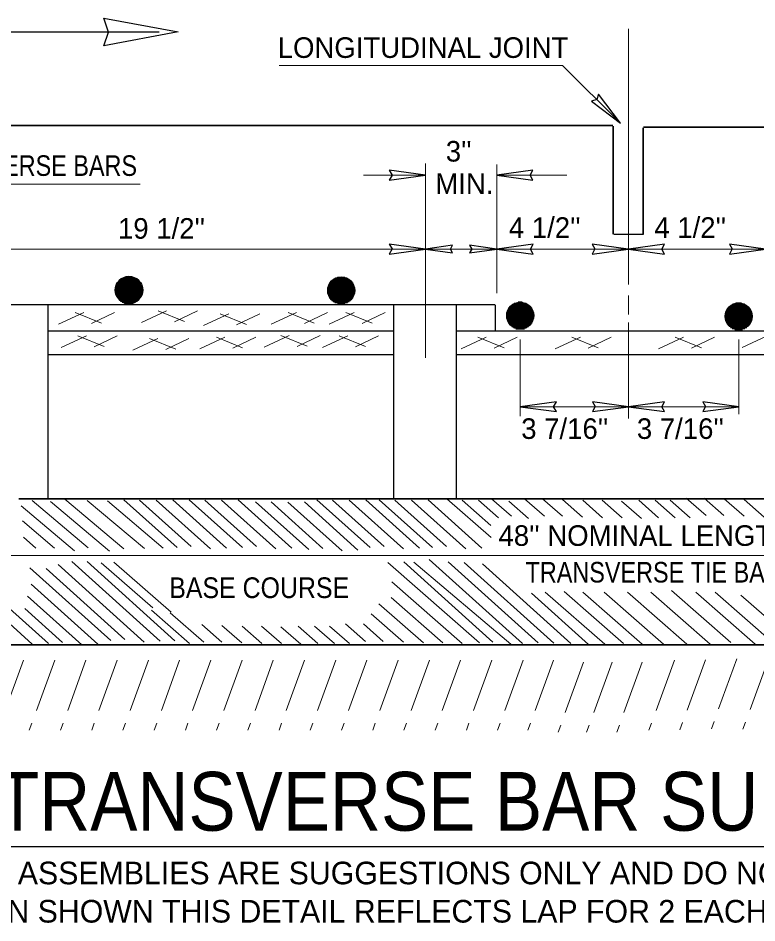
# Model space of a CAD drawing. Extents: x -581 to 228, y -451 to 4.
# Drawn here: x 60.6 to 112.8, y -319.6 to -255.6 of the extents above; entities that cross this region are included whole.
import ezdxf

# ---------------------------------------------------------------- set-up
doc = ezdxf.new("R2010")
doc.units = 0
doc.header["$LTSCALE"] = 0.63
doc.linetypes.add('LONG_DASHED', pattern=[7.5, 6, -1.5])
for name, color, linetype, lineweight in [('1', 7, 'Continuous', 13), ('10', 7, 'Continuous', 13), ('2', 7, 'Continuous', 25)]:
    doc.layers.add(name, color=color, linetype=linetype, lineweight=lineweight)

msp = doc.modelspace()

# ---------------------------------------------------------------- linework, layer by layer
at = {"layer": '1'}
for p, q in [((103.7575, -256.3871), (103.7575, -274.4458)), ((89.4006, -265.8957), (89.4006, -279.6353)), ((94.4441, -265.9796), (94.4441, -275.065)), ((85.0351, -266.7337), (89.4006, -266.7337)), ((99.4018, -266.7337), (94.4441, -266.7337)), ((69.239, -267.3616), (52.1862, -267.3616)), ((53.3063, -271.946), (89.4006, -271.946)), ((94.4441, -271.946), (89.4006, -271.946)), ((94.462, -271.946), (103.735, -271.946)), ((113.447, -271.946), (103.7575, -271.946)), ((103.7575, -276.5706), (103.7575, -275.2311)), ((63.4719, -277.2491), (65.2545, -276.4202)), ((64.652, -276.4202), (66.51, -277.1734)), ((65.8067, -277.1988), (67.4391, -276.4202)), ((69.3282, -277.1472), (71.1107, -276.3181)), ((70.5082, -276.3181), (72.3662, -277.0716)), ((71.663, -277.0967), (73.2953, -276.3181)), ((73.7252, -277.3415), (75.5078, -276.5124)), ((74.9052, -276.5124), (76.7632, -277.2658)), ((76.06, -277.2912), (77.6923, -276.5124)), ((78.5113, -277.2491), (80.2938, -276.4202)), ((79.6912, -276.4202), (81.5494, -277.1734)), ((80.8461, -277.1988), (82.4784, -276.4202)), ((82.5928, -277.2491), (84.3755, -276.4202)), ((83.7728, -276.4202), (85.6308, -277.1734)), ((84.9276, -277.1988), (86.5599, -276.4202)), ((103.7575, -283.9141), (103.7575, -277.1248)), ((63.6567, -278.9117), (65.4393, -278.0827)), ((64.8367, -278.0827), (66.6947, -278.836)), ((65.9915, -278.8616), (67.6238, -278.0827)), ((78.0012, -278.8818), (79.7837, -278.0528)), ((79.1811, -278.0528), (81.0392, -278.8061)), ((80.336, -278.8314), (81.9682, -278.0528)), ((82.1309, -278.9117), (83.9134, -278.0827)), ((83.3108, -278.0827), (85.1689, -278.836)), ((84.4657, -278.8616), (86.0981, -278.0827)), ((111.7821, -278.9117), (113.5647, -278.0827)), ((68.7159, -279.0858), (70.4985, -278.2568)), ((69.8959, -278.2568), (71.754, -279.0101)), ((71.0508, -279.0355), (72.6831, -278.2568)), ((73.4479, -279.0043), (75.2307, -278.1753)), ((74.628, -278.1753), (76.486, -278.9285)), ((75.7829, -278.9539), (77.4153, -278.1753)), ((91.9222, -279.0043), (93.7047, -278.1753)), ((93.1022, -278.1753), (94.9603, -278.9285)), ((94.2572, -278.9539), (95.8895, -278.1753)), ((96.1066, -278.3307), (96.1066, -283.7479)), ((98.573, -279.0043), (100.3557, -278.1753)), ((99.753, -278.1753), (101.6109, -278.9285)), ((100.9078, -278.9539), (102.5403, -278.1753)), ((105.8703, -279.0043), (107.653, -278.1753)), ((107.0503, -278.1753), (108.9084, -278.9285)), ((108.2052, -278.9539), (109.8374, -278.1753)), ((111.5607, -278.3307), (111.5607, -283.6126)), ((96.1066, -283.0835), (103.7575, -283.0835)), ((111.5607, -283.0835), (103.7575, -283.0835)), ((90.9254, -289.5969), (94.04, -292.3224)), ((94.0723, -289.5969), (95.4802, -290.8288)), ((96.4074, -289.5969), (97.815, -290.8288)), ((97.6763, -289.5969), (99.0842, -290.8288)), ((107.8283, -289.5462), (109.2362, -290.7781)), ((109.0973, -289.5462), (110.5052, -290.7781)), ((110.5187, -289.5969), (111.9264, -290.8288)), ((60.8192, -290.0974), (64.5916, -293.2803)), ((61.6058, -289.7142), (65.572, -293.0609)), ((62.91, -289.7875), (67.0716, -293.2988)), ((63.9222, -289.6182), (68.0842, -293.1294)), ((65.5042, -289.7023), (69.5433, -293.1104)), ((66.9237, -289.7437), (70.8756, -293.0781)), ((68.0945, -289.6567), (71.856, -293.0417)), ((69.1981, -289.6778), (72.8532, -292.9672)), ((70.3688, -289.6823), (74.2095, -293.1387)), ((71.5521, -289.6771), (75.3363, -293.0828)), ((72.7101, -289.6567), (76.4716, -293.0417)), ((73.8136, -289.6778), (77.4688, -292.9672)), ((74.9844, -289.6823), (78.8251, -293.1387)), ((76.1676, -289.6771), (79.9519, -293.0828)), ((77.3957, -289.7965), (81.1572, -293.1815)), ((78.4992, -289.8176), (82.1544, -293.1071)), ((79.6701, -289.8222), (83.5106, -293.2785)), ((80.8529, -289.8169), (84.6374, -293.2227)), ((81.7315, -289.6567), (85.4928, -293.0417)), ((82.8351, -289.6778), (86.4902, -292.9672)), ((84.0058, -289.6823), (87.8464, -293.1387)), ((85.1889, -289.6771), (88.9732, -293.0828)), ((86.1372, -289.6567), (89.8987, -293.0417)), ((87.2407, -289.6778), (90.8958, -292.9672)), ((88.4116, -289.6823), (92.2523, -293.1387)), ((89.5947, -289.6771), (93.379, -293.0828)), ((91.9913, -289.6983), (94.0349, -291.4868)), ((93.1587, -289.6983), (94.5666, -290.9303)), ((95.2907, -289.7493), (96.6986, -290.9811)), ((99.0975, -289.6477), (100.5054, -290.8795)), ((100.519, -289.6983), (101.9267, -290.9303)), ((101.8892, -289.6983), (103.2972, -290.9303)), ((103.2599, -289.7493), (104.6677, -290.9811)), ((104.4781, -289.6983), (105.8859, -290.9303)), ((105.6457, -289.6983), (107.0535, -290.9303)), ((106.7117, -289.6983), (108.1194, -290.9303)), ((111.9399, -289.6477), (113.3477, -290.8795)), ((63.1897, -293.0745), (60.9214, -291.1606)), ((61.8675, -293.0735), (61.005, -292.2971)), ((53.0986, -293.6074), (155.4253, -293.6074)), ((64.4031, -294.0338), (70.6508, -299.6566)), ((65.4939, -294.0337), (71.6827, -299.6232)), ((67.3882, -294.0586), (71.428, -297.5934)), ((87.8674, -294.0458), (94.1702, -299.7182)), ((88.5785, -294.0779), (95.4289, -299.858)), ((89.6792, -293.8929), (96.2646, -299.8193)), ((97.3637, -299.7598), (91.0152, -294.0467)), ((61.4518, -294.4691), (67.1703, -299.6155)), ((62.5958, -294.5267), (68.1677, -299.5409)), ((63.4345, -294.2321), (69.524, -299.7124)), ((66.4957, -294.1127), (70.1252, -297.2885)), ((86.7459, -294.0947), (93.229, -299.7673)), ((98.4846, -299.7964), (92.1402, -294.0868)), ((99.6707, -299.8149), (93.4267, -294.1957)), ((61.5389, -295.6311), (66.245, -299.8665)), ((87.038, -295.4665), (92.0107, -299.8182)), ((61.2775, -296.4658), (65.1183, -299.9222)), ((86.9774, -296.5624), (90.6403, -299.7673)), ((100.9291, -299.8776), (96.9093, -296.26)), ((97.8768, -296.1864), (102.0727, -299.858)), ((99.2053, -296.1516), (103.4012, -299.8231)), ((100.5341, -296.1864), (104.73, -299.858)), ((102.0377, -296.1864), (106.2336, -299.858)), ((103.6812, -296.1864), (107.8772, -299.858)), ((105.3246, -296.1864), (109.5206, -299.858)), ((106.7931, -296.0816), (110.9892, -299.7531)), ((108.5064, -296.1864), (112.7026, -299.858)), ((109.8703, -296.1864), (114.0662, -299.858)), ((111.6977, -296.3955), (115.5348, -299.7531)), ((58.6141, -297.1602), (61.6116, -299.8578)), ((86.112, -297.0044), (89.2698, -299.7673)), ((60.0173, -297.3528), (62.7646, -299.8253)), ((61.084, -297.3408), (63.7618, -299.7507)), ((70.037, -297.4602), (72.7282, -299.815)), ((71.3699, -297.6452), (73.7373, -299.7166)), ((85.5752, -297.7274), (87.8485, -299.7166)), ((73.5984, -298.4848), (75.0062, -299.7166)), ((75.0197, -298.5356), (76.4273, -299.7673)), ((83.7505, -298.4341), (85.1581, -299.6659)), ((85.0194, -298.4341), (86.4273, -299.6659)), ((76.4411, -298.5863), (77.8487, -299.8182)), ((77.8115, -298.5863), (79.2193, -299.8182)), ((79.182, -298.637), (80.5897, -299.8689)), ((80.4002, -298.5863), (81.8079, -299.8182)), ((81.5677, -298.5863), (82.9755, -299.8182)), ((82.6337, -298.5863), (84.0416, -299.8182))]:
    msp.add_line(p, q, dxfattribs=at)
at = {"layer": '1', "lineweight": 35}
for p, q in [((15.0146, -263.2167), (102.6515, -263.2167)), ((102.6781, -263.2539), (102.6781, -270.8837)), ((104.7845, -263.3707), (104.7845, -270.8947)), ((104.8107, -263.3271), (168.6023, -263.3271)), ((155.3964, -289.5969), (60.6687, -289.5969)), ((15.0146, -299.9029), (191.3963, -299.9029))]:
    msp.add_line(p, q, dxfattribs=at)
at = {"layer": '1', "lineweight": 25}
for p, q in [((102.7107, -270.9056), (104.8115, -270.9056)), ((15.0146, -275.872), (94.3308, -275.872)), ((62.7332, -289.5408), (62.7332, -275.9178)), ((87.1688, -289.5408), (87.1688, -275.8943)), ((91.5925, -289.5408), (91.5925, -275.9012)), ((94.3571, -277.7303), (94.3571, -275.9012)), ((62.7595, -277.7222), (87.1568, -277.7222)), ((91.6188, -277.7222), (116.2385, -277.7222)), ((62.7595, -279.4033), (87.1568, -279.4033)), ((91.6188, -279.4033), (116.2385, -279.4033))]:
    msp.add_line(p, q, dxfattribs=at)
at = {"layer": '1', "lineweight": 40}
for p, q in [((67.7363, -274.2118), (69.1577, -274.2118)), ((67.8088, -274.1391), (69.0853, -274.1391)), ((67.9058, -274.0627), (68.9882, -274.0627)), ((68.0552, -273.9783), (68.2856, -273.9783)), ((68.0552, -273.9783), (68.2874, -273.9783)), ((68.2874, -273.9783), (68.8388, -273.9783)), ((68.2894, -273.9783), (68.8388, -273.9783)), ((68.2994, -273.9057), (68.5946, -273.9057)), ((82.7232, -274.2498), (84.1757, -274.2498)), ((82.8001, -274.1694), (84.0988, -274.1694)), ((82.8937, -274.093), (84.0052, -274.093)), ((83.0127, -274.0202), (83.8861, -274.0202)), ((83.2004, -273.9473), (83.6985, -273.9473)), ((67.4933, -274.832), (69.4006, -274.832)), ((67.4986, -274.7477), (68.2856, -274.7477)), ((67.4986, -274.7477), (68.2874, -274.7477)), ((67.5091, -274.6752), (69.385, -274.6752)), ((67.5265, -274.5984), (69.3676, -274.5984)), ((67.5507, -274.5219), (69.3435, -274.5219)), ((67.5842, -274.4416), (69.3098, -274.4416)), ((67.6268, -274.3612), (69.2673, -274.3612)), ((67.6773, -274.2846), (69.2168, -274.2846)), ((68.2874, -274.7477), (69.1393, -274.7477)), ((68.2894, -274.7477), (69.1412, -274.7477)), ((69.1412, -274.7477), (69.3956, -274.7477)), ((69.143, -274.7477), (69.3956, -274.7477)), ((82.4955, -274.8624), (84.4032, -274.8624)), ((82.4988, -274.7897), (84.4, -274.7897)), ((82.5078, -274.7169), (84.3912, -274.7169)), ((82.5232, -274.6403), (84.3757, -274.6403)), ((82.5482, -274.5561), (82.637, -274.5561)), ((82.5482, -274.5561), (82.6389, -274.5561)), ((82.5768, -274.4834), (84.3222, -274.4834)), ((82.6146, -274.4067), (84.2843, -274.4067)), ((82.6389, -274.5561), (83.4907, -274.5561)), ((82.6618, -274.3302), (84.237, -274.3302)), ((83.4946, -274.5561), (84.3465, -274.5561)), ((84.3465, -274.5561), (84.3507, -274.5561)), ((84.3483, -274.5561), (84.3507, -274.5561)), ((67.4951, -274.9086), (69.3989, -274.9086)), ((67.5026, -274.9813), (69.3914, -274.9813)), ((67.5159, -275.0542), (69.3783, -275.0542)), ((67.5362, -275.1307), (69.3579, -275.1307)), ((67.5651, -275.2111), (69.329, -275.2111)), ((67.6028, -275.2914), (69.2913, -275.2914)), ((67.6476, -275.368), (69.2466, -275.368)), ((67.7029, -275.4447), (69.1909, -275.4447)), ((67.7677, -275.5172), (68.2856, -275.5172)), ((67.7677, -275.5172), (68.2874, -275.5172)), ((68.2874, -275.5172), (69.1264, -275.5172)), ((68.2894, -275.5172), (69.1264, -275.5172)), ((82.4983, -274.9388), (84.4007, -274.9388)), ((82.5078, -275.0193), (84.3912, -275.0193)), ((82.5244, -275.0997), (84.3745, -275.0997)), ((82.5468, -275.1763), (84.352, -275.1763)), ((82.5768, -275.2529), (84.3222, -275.2529)), ((82.6125, -275.3257), (82.637, -275.3257)), ((82.6125, -275.3257), (82.6389, -275.3257)), ((82.6389, -275.3257), (83.4907, -275.3257)), ((82.6408, -275.3257), (83.4928, -275.3257)), ((82.6643, -275.4099), (84.2345, -275.4099)), ((82.7232, -275.4864), (84.1757, -275.4864)), ((83.4928, -275.3257), (84.2862, -275.3257)), ((83.4946, -275.3257), (84.2862, -275.3257)), ((67.8626, -275.6016), (69.0315, -275.6016)), ((67.9775, -275.6781), (68.9164, -275.6781)), ((68.1397, -275.7508), (68.7542, -275.7508)), ((82.7921, -275.5591), (84.1068, -275.5591)), ((82.8783, -275.632), (84.0207, -275.632)), ((82.9983, -275.7085), (83.9006, -275.7085)), ((83.2008, -275.7888), (83.6981, -275.7888)), ((95.2756, -276.168), (96.9254, -276.168)), ((95.3278, -276.0873), (96.8732, -276.0873)), ((95.3895, -276.0109), (96.8115, -276.0109)), ((95.4621, -275.9382), (96.7392, -275.9382)), ((95.5534, -275.8653), (96.6477, -275.8653)), ((95.6834, -275.7888), (96.5175, -275.7888)), ((95.9513, -275.7047), (96.1847, -275.7047)), ((95.9513, -275.7047), (96.1866, -275.7047)), ((96.1866, -275.7047), (96.25, -275.7047)), ((96.1884, -275.7047), (96.25, -275.7047)), ((110.7618, -276.1488), (112.3167, -276.1488)), ((110.8191, -276.076), (112.2594, -276.076)), ((110.8892, -276.0034), (112.1891, -276.0034)), ((110.9827, -275.9266), (112.0956, -275.9266)), ((111.1245, -275.8424), (111.4685, -275.8424)), ((111.1245, -275.8424), (111.4704, -275.8424)), ((111.3347, -275.7697), (111.7437, -275.7697)), ((111.4704, -275.8424), (111.9539, -275.8424)), ((111.4723, -275.8424), (111.9539, -275.8424)), ((95.1468, -276.6349), (97.0542, -276.6349)), ((95.1487, -276.7077), (97.0523, -276.7077)), ((95.1508, -276.5583), (97.0502, -276.5583)), ((95.1561, -276.7805), (97.045, -276.7805)), ((95.1624, -276.4742), (95.3309, -276.4742)), ((95.1624, -276.4742), (95.3327, -276.4742)), ((95.1787, -276.4015), (97.0222, -276.4015)), ((95.2026, -276.3248), (96.9982, -276.3248)), ((95.234, -276.2483), (96.967, -276.2483)), ((95.3327, -276.4742), (96.1847, -276.4742)), ((96.1884, -276.4742), (97.0386, -276.4742)), ((110.5854, -276.6962), (112.4929, -276.6962)), ((110.5881, -276.7728), (112.4903, -276.7728)), ((110.5896, -276.612), (110.6148, -276.612)), ((110.5896, -276.612), (110.6168, -276.612)), ((110.5993, -276.5392), (112.4789, -276.5392)), ((110.6157, -276.4627), (112.4624, -276.4627)), ((110.6168, -276.612), (111.4685, -276.612)), ((110.6389, -276.3861), (112.4393, -276.3861)), ((110.6715, -276.3057), (112.407, -276.3057)), ((110.7127, -276.2253), (112.3656, -276.2253)), ((111.4723, -276.612), (112.3243, -276.612)), ((112.3243, -276.612), (112.4887, -276.612)), ((112.3263, -276.612), (112.4887, -276.612)), ((95.1702, -276.8571), (97.0309, -276.8571)), ((95.192, -276.9373), (97.009, -276.9373)), ((95.2218, -277.0179), (96.9791, -277.0179)), ((95.2583, -277.0942), (96.9428, -277.0942)), ((95.3037, -277.171), (96.8972, -277.171)), ((95.3566, -277.2437), (96.1847, -277.2437)), ((95.3566, -277.2437), (96.1866, -277.2437)), ((95.4329, -277.328), (96.7682, -277.328)), ((95.5213, -277.4044), (96.6797, -277.4044)), ((96.1866, -277.2437), (96.8445, -277.2437)), ((96.1884, -277.2437), (96.8445, -277.2437)), ((110.5962, -276.8455), (112.482, -276.8455)), ((110.6102, -276.9183), (112.468, -276.9183)), ((110.6316, -276.9949), (112.4467, -276.9949)), ((110.6617, -277.0752), (112.4166, -277.0752)), ((110.7004, -277.1556), (112.3778, -277.1556)), ((110.7467, -277.2322), (112.3316, -277.2322)), ((110.8038, -277.3087), (112.2745, -277.3087)), ((110.8705, -277.3816), (111.4685, -277.3816)), ((110.8705, -277.3816), (111.4704, -277.3816)), ((111.4704, -277.3816), (112.2078, -277.3816)), ((111.4723, -277.3816), (112.2078, -277.3816)), ((95.6316, -277.4772), (96.5695, -277.4772)), ((95.7945, -277.5501), (96.4067, -277.5501)), ((110.9688, -277.4657), (112.1096, -277.4657)), ((111.0892, -277.5423), (111.9892, -277.5423)), ((111.2654, -277.615), (111.8129, -277.615))]:
    msp.add_line(p, q, dxfattribs=at)
at = {"layer": '1', "linetype": 'LONG_DASHED'}
for p, q in [((60.9977, -301.0022), (59.1961, -305.952)), ((63.2039, -301.0022), (61.4027, -305.952)), ((65.4107, -301.0022), (63.6092, -305.952)), ((67.6179, -301.0022), (65.8155, -305.952)), ((69.824, -301.0022), (68.0226, -305.952)), ((72.0308, -301.0022), (70.2292, -305.952)), ((74.2374, -301.0022), (72.4353, -305.952)), ((76.4439, -301.0022), (74.6427, -305.952)), ((78.6504, -301.0022), (76.8492, -305.952)), ((80.8569, -301.0022), (79.0556, -305.952)), ((83.0637, -301.0022), (81.2622, -305.952)), ((85.2707, -301.0022), (83.4687, -305.952)), ((87.4769, -301.0022), (85.6752, -305.952)), ((89.6839, -301.0022), (87.8821, -305.952)), ((91.8902, -301.0022), (90.0883, -305.952)), ((94.0969, -301.0022), (92.2952, -305.952)), ((96.3037, -301.0022), (94.5022, -305.952)), ((98.4439, -301.0022), (96.6423, -305.952)), ((107.0045, -301.0022), (105.2028, -305.952)), ((109.1947, -300.9651), (107.393, -305.9148)), ((111.4222, -300.8907), (109.6204, -305.8406)), ((113.6493, -300.9279), (111.8477, -305.8777)), ((100.5841, -301.1359), (98.7824, -306.0857)), ((102.5903, -301.1359), (100.7887, -306.0857)), ((104.7304, -301.1359), (102.9289, -306.0857))]:
    msp.add_line(p, q, dxfattribs=at)
at = {"layer": '1', "lineweight": 25}
for points in [[(66.6624, -257.5872), (66.9932, -256.6115), (66.6679, -255.628), (71.9197, -256.5897)], [(103.1949, -263.0432), (101.6287, -260.9948), (101.5244, -261.3807), (101.1342, -261.4932)], [(89.4006, -266.7337), (86.8461, -266.3827), (87.0438, -266.7301), (86.8461, -267.0847)], [(94.4441, -266.7337), (96.9986, -267.0847), (96.8009, -266.7374), (96.9986, -266.3827)], [(89.4006, -271.946), (86.8461, -271.595), (87.0438, -271.9423), (86.8461, -272.297)], [(89.4006, -271.946), (91.3165, -272.2092), (91.1683, -271.9488), (91.3165, -271.6827)], [(94.4441, -271.946), (92.5282, -271.6827), (92.6765, -271.9432), (92.5282, -272.2092)], [(94.462, -271.946), (97.0165, -272.297), (96.8188, -271.9497), (97.0165, -271.595)], [(103.735, -271.946), (101.1805, -271.595), (101.3782, -271.9423), (101.1805, -272.297)], [(103.7575, -271.946), (106.312, -272.297), (106.1143, -271.9497), (106.312, -271.595)], [(113.447, -271.946), (110.8925, -271.595), (111.0902, -271.9423), (110.8925, -272.297)], [(96.1066, -283.0835), (98.6611, -283.4345), (98.4634, -283.0872), (98.6611, -282.7325)], [(103.7575, -283.0835), (101.203, -282.7325), (101.4007, -283.0798), (101.203, -283.4345)], [(103.7575, -283.0835), (106.312, -283.4345), (106.1143, -283.0872), (106.312, -282.7325)], [(111.5607, -283.0835), (109.0062, -282.7325), (109.2039, -283.0798), (109.0062, -283.4345)]]:
    msp.add_lwpolyline(points, close=True, dxfattribs=at)
at = {"layer": '1'}
msp.add_lwpolyline([(79.0699, -258.9657), (99.085, -258.9657), (103.1949, -263.0432)], dxfattribs=at)
at = {"layer": '1', "lineweight": 40}
for points in [[(82.6408, -274.5561), (83.4928, -274.5561), (84.3446, -274.5561)], [(95.3347, -276.4742), (96.1866, -276.4742), (97.0383, -276.4742)], [(110.6187, -276.612), (111.4704, -276.612), (112.3223, -276.612)]]:
    msp.add_lwpolyline(points, dxfattribs=at)
msp.add_circle((68.447, -274.8479), 0.9538, dxfattribs=at)
at = {"layer": '1', "lineweight": 25}
for centre in [(83.4494, -274.8681), (96.1004, -276.6467), (111.5391, -276.7014)]:
    msp.add_circle(centre, 0.9538, dxfattribs=at)
at = {"layer": '10', "lineweight": 25}
msp.add_line((58.914, -314.1655), (147.1348, -314.1655), dxfattribs=at)
at = {"layer": '2'}
msp.add_line((18.9007, -256.5897), (70.5927, -256.5897), dxfattribs=at)

# ---------------------------------------------------------------- texts
at = {"layer": '1'}
for s, height, p in [('LONGITUDINAL JOINT', 1.455, (78.9658, -258.4406)), ("3''", 1.455, (90.8416, -265.7655)), ('MIN.', 1.455, (90.1033, -268.0506)), ("19 1/2''", 1.455, (67.6749, -271.2163)), ("4 1/2''", 1.455, (95.3012, -271.1552)), ("4 1/2''", 1.455, (105.5829, -271.1552)), ("3 7/16''", 1.455, (96.1749, -285.3614)), ("3 7/16''", 1.455, (104.3477, -285.3614)), ("48'' NOMINAL LENGTH", 1.455, (94.5699, -292.9188)), ('NOTE:  CHAIR ASSEMBLIES ARE SUGGESTIONS ONLY AND DO NOT ENDORSE SPECIFIC DESIGN SHOW HERE.', 1.6, (45.6161, -316.8324)), ("DESIGN SHOWN THIS DETAIL REFLECTS LAP FOR 2 EACH 11'-3'' BAR ASSEMBLIES.", 1.6, (53.1994, -319.5358))]:
    msp.add_text(s, height=height, dxfattribs=at).set_placement(p)
for s, height, width, p in [('TRANSVERSE BARS', 1.455, 0.85, (52.8464, -266.7775)), ('TRANSVERSE TIE BAR', 1.455, 0.85, (96.4826, -295.5092)), ('BASE COURSE', 1.463, 0.9, (71.2953, -296.6076)), ('TRANSVERSE BAR SUPPORT DETAIL', 4.153, 0.9, (59.0484, -313.0422))]:
    msp.add_text(s, height=height, dxfattribs=dict(at, width=width)).set_placement(p)

doc.saveas('drawing.dxf')
